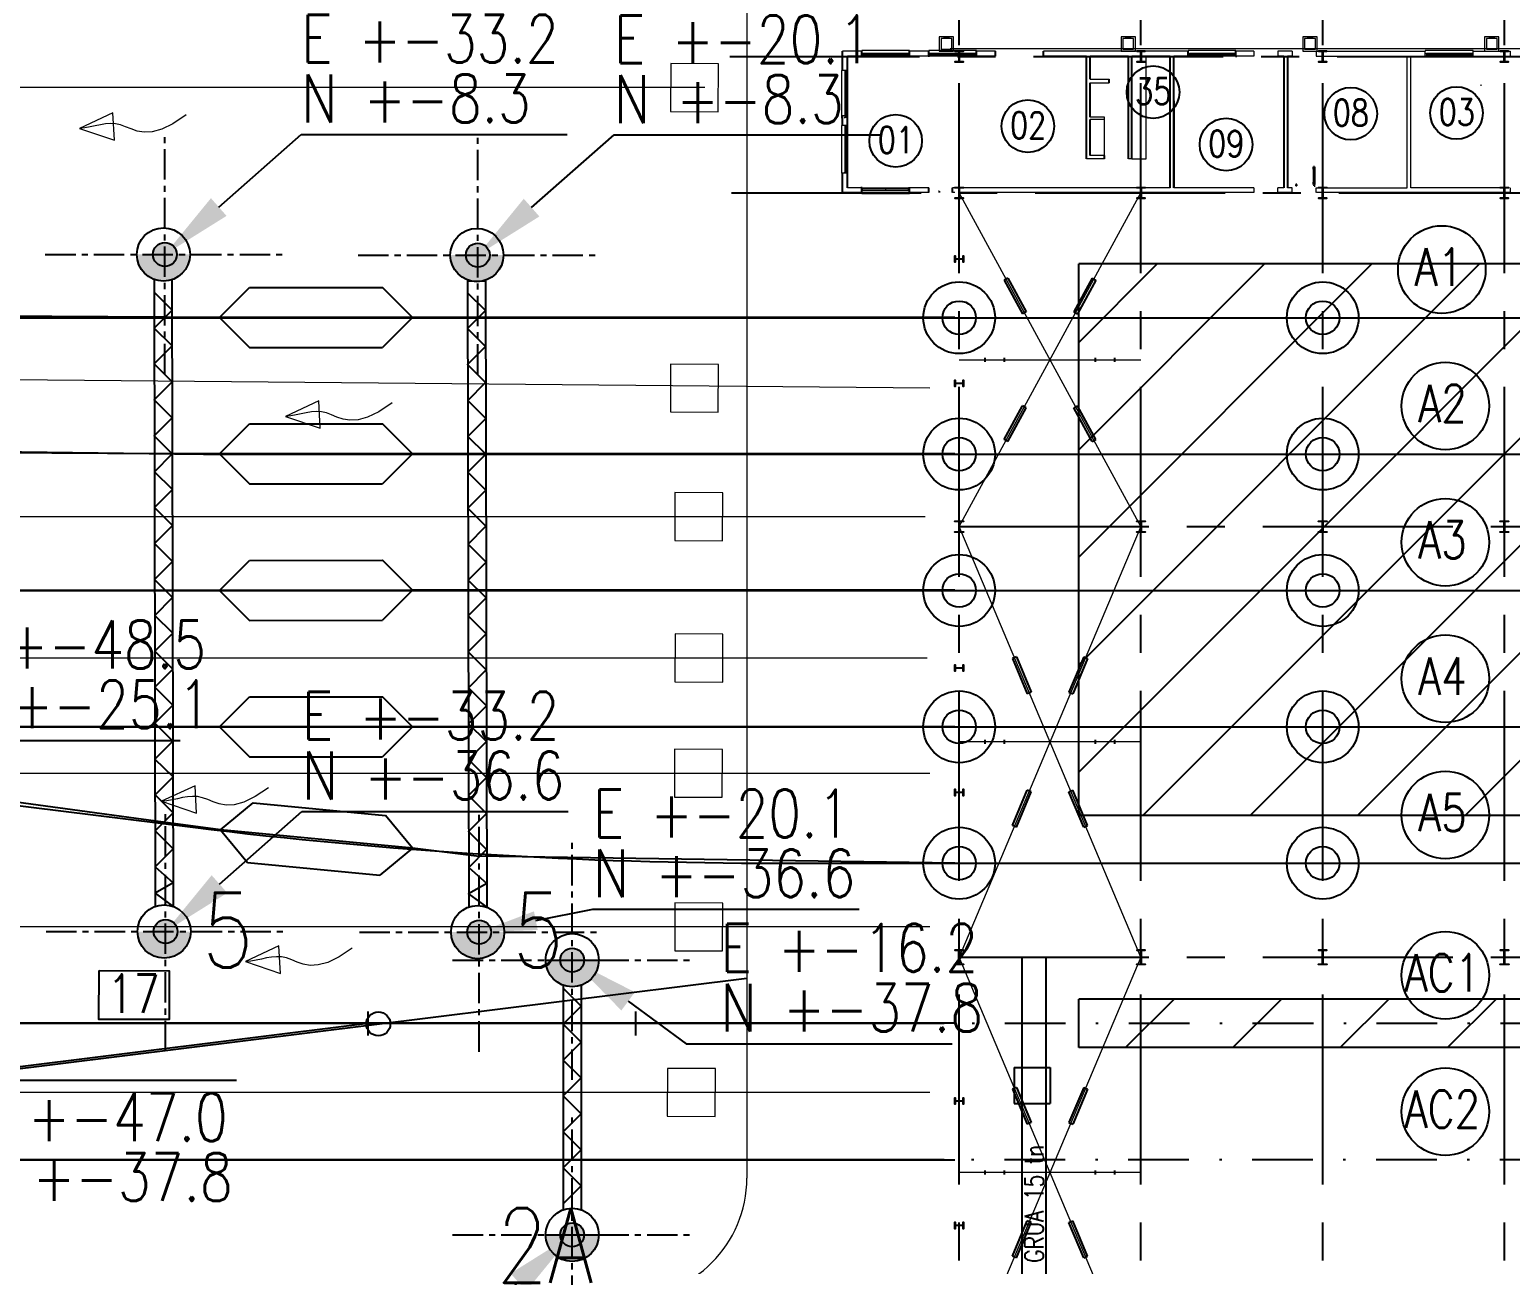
# Model space of a CAD drawing. Header units: millimetres. Extents: x -940 to 1351, y -586 to 711.
# Drawn here: x 560.4 to 622.3, y 233.4 to 285 of the extents above; entities that cross this region are included whole.
import ezdxf
from ezdxf import colors
from ezdxf.entities.mleader import LeaderData, LeaderLine
from ezdxf.enums import TextEntityAlignment as Align
from ezdxf.math import Vec2, Vec3

# ---------------------------------------------------------------- set-up
doc = ezdxf.new("R2010")
doc.units = ezdxf.units.MM
doc.linetypes.add('CENTER', pattern=[50.8, 31.75, -6.35, 6.35, -6.35])
doc.linetypes.add('TRAZO_Y_PUNTO2', pattern=[12.7, 6.35, -3.175, 0, -3.175])
for name, color, linetype in [('Aberturas', 35, 'Continuous'), ('Aisladores', 2, 'Continuous'), ('Cambios 1.8', 4, 'Continuous'), ('Catenaria', 2, 'Continuous'), ('CI-Abertura', 1, 'Continuous'), ('CI-Auxiliar1', 1, 'Continuous'), ('CI-Carpinteria Ventanas', 2, 'Continuous'), ('CI-Equipamiento', 253, 'Continuous'), ('CI-Mampostería', 4, 'Continuous'), ('CI-Sanitarios', 1, 'Continuous'), ('ES-Perfiles-g', 4, 'Continuous'), ('GE-Cotas', 1, 'Continuous'), ('GE-Ejes', 1, 'CENTER'), ('GE-Simbologia', 2, 'Continuous'), ('GE-Textos', 3, 'Continuous'), ('ME- VIAS SIN CAT', 1, 'TRAZO_Y_PUNTO2'), ('ME-Vias con catenarias', 30, 'Continuous'), ('numero locales', 3, 'Continuous'), ('S_EJES', 1, 'CENTER')]:
    doc.layers.add(name, color=color, linetype=linetype)
for name, color, linetype, lineweight in [('Catenaria textos', 253, 'Continuous', 15), ('CI-Circulación', 3, 'Continuous', 20), ('CI-DRENAJES ZONA VIAS', 5, 'Continuous', 9), ('CI-PLUVIALES', 3, 'Continuous', 9)]:
    doc.layers.add(name, color=color, linetype=linetype, lineweight=lineweight)
doc.styles.add('Romans', font='romans.shx', dxfattribs={"width": 0.8})
doc.styles.add('Romans PF', font='romans.shx', dxfattribs={"width": 0.8})
doc.styles.get("Standard").update_dxf_attribs({"font": 'arial.ttf'})

# ---------------------------------------------------------------- blocks, each defined once
blk = doc.blocks.new('CB8der')
for p, q in [((0.5, 11.2), (-0.5, 11.2)), ((0, 11.2), (0, -17.05)), ((0, 0), (-2.115, -16.918)), ((0.5, 0), (-0.5, 0)), ((-2.611, -16.856), (-1.619, -16.98)), ((0.5, -17.05), (-0.5, -17.05))]:
    blk.add_line(p, q)
blk = doc.blocks.new('v-1')
at = {"layer": 'CI-Carpinteria Ventanas', "lineweight": 5, "ltscale": 2}
for p, q in [((0.02, 0.2), (1.96, 0.2)), ((1.95, 0.179), (0.03, 0.179)), ((1.95, 0.134), (0.03, 0.134)), ((0.03, 0.089), (1.95, 0.089)), ((0.99, 0.179), (0.99, 0.089))]:
    blk.add_line(p, q, dxfattribs=at)
for points in [[(0, 0.089), (0.03, 0.089), (0.03, 0.179), (0.02, 0.179), (0.02, 0.21), (-0.035, 0.21), (-0.035, 0.2)], [(0, 0), (0, -0.04), (2, -0.04), (2, 0)], [(2, 0.089), (1.95, 0.089), (1.95, 0.179), (1.96, 0.179), (1.96, 0.21), (2.015, 0.21), (2.015, 0.2)]]:
    blk.add_lwpolyline(points, dxfattribs=at)
blk = doc.blocks.new('vias ident')
at = {"layer": 'GE-Textos', "color": 2}
blk.add_circle((6413556.106, 6135559.377), 1.831, dxfattribs=at)
at = {"layer": 'GE-Textos', "style": 'Romans', "width": 0.8}
blk.add_attdef('AC1', text='', height=1.562, dxfattribs=at).set_placement((6413555.985, 6135558.703), align=Align.CENTER)
blk = doc.blocks.new('numeros locales')
at = {"layer": 'numero locales', "color": 2}
blk.add_circle((0, 0), 1.099, dxfattribs=at)
at = {"layer": 'numero locales', "style": 'Romans', "width": 0.8}
blk.add_attdef('24', text='', height=1.1, dxfattribs=at).set_placement((0.008, -0.511), align=Align.CENTER)
blk = doc.blocks.new('CAMARA DRENAJE RANURADO')
at = {"layer": 'CI-DRENAJES ZONA VIAS', "ltscale": 2}
blk.add_lwpolyline([(0, -1), (2, -1), (2, 1), (0, 1)], close=True, dxfattribs=at)
blk = doc.blocks.new('CAMARA PL')
at = {"layer": 'CI-PLUVIALES', "ltscale": 2}
for points in [[(0, -0.6), (1.2, -0.6), (1.2, 0.6), (0, 0.6)], [(0.15, -0.45), (1.05, -0.45), (1.05, 0.45), (0.15, 0.45)]]:
    blk.add_lwpolyline(points, close=True, dxfattribs=at)
blk.add_lwpolyline([(0.35, 0.6), (0.85, 0.6)], dxfattribs=at)
blk = doc.blocks.new('CAMB')
at = {"layer": 'GE-Simbologia'}
blk.add_lwpolyline([(6413053.115, 6135476.254), (6413056.051, 6135476.254), (6413056.051, 6135474.216), (6413053.115, 6135474.216)], close=True, dxfattribs=at)
at = {"layer": 'GE-Textos', "style": 'Romans', "width": 0.8}
blk.add_attdef('10', text='', height=1.6, dxfattribs=at).set_placement((6413054.56, 6135474.5), align=Align.CENTER)
blk = doc.blocks.new('A$C31C300FB')
at = {"layer": 'Catenaria', "ltscale": 4}
for p, q in [((0, 1.254), (1.254, 2.508)), ((8.065, 1.254), (6.811, 2.508)), ((0, 1.254), (1.254, 0)), ((8.065, 1.254), (6.811, 0))]:
    blk.add_line(p, q, dxfattribs=at)
for points in [[(1.254, 2.508), (6.811, 2.508)], [(1.254, 0), (6.811, 0)]]:
    blk.add_lwpolyline(points, dxfattribs=at)
blk = doc.blocks.new('A$C6901694C')
at = {"layer": 'Catenaria'}
for points in [[(2.226, 29.414), (0, 29.414, 1)], [(2.256, 1.113), (0.03, 1.113, 1)]]:
    blk.add_hatch(color=256, dxfattribs=at).paths.add_polyline_path(points)
for p, q in [((0.72, 28.342), (0.769, 2.161)), ((1.469, 28.342), (1.523, 2.159))]:
    blk.add_line(p, q, dxfattribs=at)
for points in [[(0.765, 6.821), (1.514, 7.574), (0.761, 8.323), (1.51, 9.075), (0.758, 9.824), (1.507, 10.576), (0.755, 11.326), (1.504, 12.078), (0.752, 12.827), (1.501, 13.579), (0.749, 14.328), (1.498, 15.081), (0.745, 15.83), (1.494, 16.582), (0.742, 17.331), (1.491, 18.083), (0.739, 18.832), (1.488, 19.585), (0.736, 20.334), (1.485, 21.086), (0.732, 21.835), (1.482, 22.588), (0.729, 23.337), (1.478, 24.089), (0.726, 24.838), (1.475, 25.59), (0.723, 26.339), (1.472, 27.092), (0.72, 27.841)], [(0.765, 6.821), (1.517, 6.072), (0.768, 5.32), (1.52, 4.571), (0.771, 3.819), (1.521, 3.149), (0.767, 2.718), (1.523, 2.159)]]:
    blk.add_lwpolyline(points, dxfattribs=at)
for centre in [(1.113, 29.414), (1.143, 1.113)]:
    blk.add_circle(centre, 1.113, dxfattribs=at)
blk = doc.blocks.new('A$C03172A41')
at = {"layer": 'Catenaria'}
for points in [[(2.226, 12.593), (0, 12.593, 1)], [(2.226, 1.113), (0, 1.113, 1)]]:
    blk.add_hatch(color=256, dxfattribs=at).paths.add_polyline_path(points)
for p, q in [((0, 12.593), (2.226, 12.593)), ((0.738, 11.545), (0.738, 2.161)), ((1.488, 11.545), (1.488, 2.161)), ((0, 1.113), (2.226, 1.113))]:
    blk.add_line(p, q, dxfattribs=at)
blk.add_lwpolyline([(0.738, 2.415), (1.488, 3.166), (0.738, 3.917), (1.488, 4.668), (0.738, 5.418), (1.488, 6.169), (0.738, 6.92), (1.488, 7.67), (0.738, 8.421), (1.488, 9.172), (0.738, 9.922), (1.488, 10.673), (0.738, 11.424)], dxfattribs=at)
for centre in [(1.113, 12.593), (1.113, 1.113)]:
    blk.add_circle(centre, 1.113, dxfattribs=at)
blk = doc.blocks.new('COORDENADAS 4.0')
at = {"layer": 'GE-Cotas', "ltscale": 4}
h = blk.add_hatch(color=256, dxfattribs=at)
h.dxf.hatch_style = 1
h.paths.add_polyline_path([(0, 0.5, 0.414214), (-0.5, 0), (0, 0)])
h.paths.add_polyline_path([(0, 0.5), (0, 0), (0.5, 0, 0.414214)])
h.paths.add_polyline_path([(0.5, 0), (0, 0), (0, -0.5, 0.414214)])
h.paths.add_polyline_path([(0, 0), (-0.5, 0, 0.414214), (0, -0.5)])
at = {"layer": 'GE-Cotas', "linetype": 'CENTER', "ltscale": 0.04}
for p, q in [((0, -5), (0, 5)), ((-5, 0), (5, 0))]:
    blk.add_line(p, q, dxfattribs=at)
at = {"layer": 'GE-Cotas', "ltscale": 4}
blk.add_circle((0, 0), 0.5, dxfattribs=at)
at = {"layer": 'GE-Cotas', "color": 3, "ltscale": 4, "style": 'Romans', "width": 0.8}
for tag, p in [('COORDENADASX', (5.7, 8.02)), ('COORDENADASY', (5.7, 5.518))]:
    blk.add_attdef(tag, p, '', height=2, dxfattribs=at)
at = {"layer": 'GE-Cotas', "color": 2, "ltscale": 4}
ml = blk.add_multileader_mtext('Standard', dxfattribs=at)
ml.set_content('', color=2)
ml.set_leader_properties()
ml.build(insert=Vec2(0, 0))
ml.multileader.update_dxf_attribs({"text_right_attachment_type": 6, "dogleg_length": 0.36, "arrow_head_size": 3})
ctx = ml.context
ctx.base_point, ctx.arrow_head_size = Vec3(16.826, 5.02), 3
ctx.right_attachment = 6
notes = []
notes.append((ctx, [(0, (1, 1, 0), (5.7, 5.02), (1, 0), 11.126, [(0, [(0, 0)], 0, [])])]))
ctx.mtext.insert, ctx.mtext.flow_direction = Vec3(18.826, 7.02), 5
for ctx, leaders in notes:
    for number, flags, end, landing, length, lines in leaders:
        leader = LeaderData()
        leader.index, (leader.has_last_leader_line, leader.has_dogleg_vector, leader.attachment_direction) = number, flags
        leader.last_leader_point, leader.dogleg_vector, leader.dogleg_length = Vec3(end), Vec3(landing), length
        for number, points, colour, breaks in lines:
            line = LeaderLine()
            line.index, line.vertices, line.color, line.breaks = number, Vec3.list(points), colors.encode_raw_color(colour), breaks
            leader.lines.append(line)
        ctx.leaders.append(leader)
blk = doc.blocks.new('COORDENADAS 4.1')
at = {"layer": 'GE-Cotas', "ltscale": 4}
h = blk.add_hatch(color=256, dxfattribs=at)
h.dxf.hatch_style = 1
h.paths.add_polyline_path([(0, 0.5, 0.414214), (-0.5, 0), (0, 0)])
h.paths.add_polyline_path([(0, 0.5), (0, 0), (0.5, 0, 0.414214)])
h.paths.add_polyline_path([(0.5, 0), (0, 0), (0, -0.5, 0.414214)])
h.paths.add_polyline_path([(0, 0), (-0.5, 0, 0.414214), (0, -0.5)])
at = {"layer": 'GE-Cotas', "linetype": 'CENTER', "ltscale": 0.04}
for p, q in [((0, -5), (0, 5)), ((-5, 0), (5, 0))]:
    blk.add_line(p, q, dxfattribs=at)
at = {"layer": 'GE-Cotas', "ltscale": 4}
blk.add_circle((0, 0), 0.5, dxfattribs=at)
at = {"layer": 'GE-Cotas', "color": 3, "ltscale": 4, "style": 'Romans', "width": 0.8}
for tag, p in [('COORDENADASX', (-17.032, -7.6)), ('COORDENADASY', (-16.804, -10.102))]:
    blk.add_attdef(tag, p, '', height=2, dxfattribs=at)
at = {"layer": 'GE-Cotas', "color": 2, "ltscale": 4}
ml = blk.add_multileader_mtext('Standard', dxfattribs=at)
ml.set_content('', color=2)
ml.set_leader_properties()
ml.build(insert=Vec2(0, 0))
ml.multileader.update_dxf_attribs({"text_right_attachment_type": 6, "dogleg_length": 0.36, "arrow_head_size": 3})
ctx = ml.context
ctx.base_point, ctx.arrow_head_size = Vec3(-18.777, -3.02), 3
ctx.right_attachment, ctx.text_align_type = 6, 2
notes = []
notes.append((ctx, [(0, (1, 1, 0), (-5.7, -5.02), (-1, 0), 9.077, [(0, [(0, 0)], 0, [])])]))
ctx.mtext.insert, ctx.mtext.alignment, ctx.mtext.flow_direction = Vec3(-16.777, -1.02), 3, 5
for ctx, leaders in notes:
    for number, flags, end, landing, length, lines in leaders:
        leader = LeaderData()
        leader.index, (leader.has_last_leader_line, leader.has_dogleg_vector, leader.attachment_direction) = number, flags
        leader.last_leader_point, leader.dogleg_vector, leader.dogleg_length = Vec3(end), Vec3(landing), length
        for number, points, colour, breaks in lines:
            line = LeaderLine()
            line.index, line.vertices, line.color, line.breaks = number, Vec3.list(points), colors.encode_raw_color(colour), breaks
            leader.lines.append(line)
        ctx.leaders.append(leader)
blk = doc.blocks.new('COORDENADAS 4.5')
at = {"layer": 'GE-Cotas', "ltscale": 4}
h = blk.add_hatch(color=256, dxfattribs=at)
h.dxf.hatch_style = 1
h.paths.add_polyline_path([(0, 0.5, 0.414214), (-0.5, 0), (0, 0)])
h.paths.add_polyline_path([(0, 0.5), (0, 0), (0.5, 0, 0.414214)])
h.paths.add_polyline_path([(0.5, 0), (0, 0), (0, -0.5, 0.414214)])
h.paths.add_polyline_path([(0, 0), (-0.5, 0, 0.414214), (0, -0.5)])
at = {"layer": 'GE-Cotas', "linetype": 'CENTER', "ltscale": 0.04}
for p, q in [((0, -5), (0, 5)), ((-5, 0), (5, 0))]:
    blk.add_line(p, q, dxfattribs=at)
at = {"layer": 'GE-Cotas', "ltscale": 4}
blk.add_circle((0, 0), 0.5, dxfattribs=at)
at = {"layer": 'GE-Cotas', "color": 3, "ltscale": 4, "style": 'Romans', "width": 0.8}
for tag, p in [('COORDENADASX', (4.758, 3.959)), ('COORDENADASY', (4.758, 1.457))]:
    blk.add_attdef(tag, p, '', height=2, dxfattribs=at)
at = {"layer": 'GE-Cotas', "color": 2, "ltscale": 4}
ml = blk.add_multileader_mtext('Standard', dxfattribs=at)
ml.set_content('', color=2)
ml.set_leader_properties()
ml.build(insert=Vec2(0, 0))
ml.multileader.update_dxf_attribs({"text_right_attachment_type": 6, "dogleg_length": 0.36, "arrow_head_size": 2.42})
ctx = ml.context
ctx.base_point, ctx.arrow_head_size, ctx.plane_origin = Vec3(15.884, 0.959), 2.42, Vec3(-0.942, -4.061)
ctx.right_attachment = 6
notes = []
notes.append((ctx, [(0, (1, 1, 0), (4.758, 0.959), (1, 0), 11.126, [(0, [(0, 0)], 0, [])])]))
ctx.mtext.insert, ctx.mtext.flow_direction = Vec3(17.884, 2.959), 5
for ctx, leaders in notes:
    for number, flags, end, landing, length, lines in leaders:
        leader = LeaderData()
        leader.index, (leader.has_last_leader_line, leader.has_dogleg_vector, leader.attachment_direction) = number, flags
        leader.last_leader_point, leader.dogleg_vector, leader.dogleg_length = Vec3(end), Vec3(landing), length
        for number, points, colour, breaks in lines:
            line = LeaderLine()
            line.index, line.vertices, line.color, line.breaks = number, Vec3.list(points), colors.encode_raw_color(colour), breaks
            leader.lines.append(line)
        ctx.leaders.append(leader)
blk = doc.blocks.new('COORDENADAS 4.6')
at = {"layer": 'GE-Cotas', "ltscale": 4}
h = blk.add_hatch(color=256, dxfattribs=at)
h.dxf.hatch_style = 1
h.paths.add_polyline_path([(0, 0.5, 0.414214), (-0.5, 0), (0, 0)])
h.paths.add_polyline_path([(0, 0.5), (0, 0), (0.5, 0, 0.414214)])
h.paths.add_polyline_path([(0.5, 0), (0, 0), (0, -0.5, 0.414214)])
h.paths.add_polyline_path([(0, 0), (-0.5, 0, 0.414214), (0, -0.5)])
at = {"layer": 'GE-Cotas', "linetype": 'CENTER', "ltscale": 0.04}
for p, q in [((0, -5), (0, 5)), ((-5, 0), (5, 0))]:
    blk.add_line(p, q, dxfattribs=at)
at = {"layer": 'GE-Cotas', "ltscale": 4}
blk.add_circle((0, 0), 0.5, dxfattribs=at)
at = {"layer": 'GE-Cotas', "color": 3, "ltscale": 4, "style": 'Romans', "width": 0.8}
for tag, p in [('COORDENADASX', (6.203, -0.484)), ('COORDENADASY', (6.203, -2.985))]:
    blk.add_attdef(tag, p, '', height=2, dxfattribs=at)
at = {"layer": 'GE-Cotas', "color": 2, "ltscale": 4}
ml = blk.add_multileader_mtext('Standard', dxfattribs=at)
ml.set_content('', color=2)
ml.set_leader_properties()
ml.build(insert=Vec2(0, 0))
ml.multileader.update_dxf_attribs({"text_right_attachment_type": 6, "dogleg_length": 0.36, "arrow_head_size": 2.9})
ctx = ml.context
ctx.base_point, ctx.arrow_head_size, ctx.plane_origin = Vec3(15.884, -3.5), 2.9, Vec3(-0.942, 4.061)
ctx.right_attachment = 6
notes = []
notes.append((ctx, [(0, (1, 1, 0), (4.758, -3.5), (1, 0), 11.126, [(0, [(0, 0)], 0, [])])]))
ctx.mtext.insert, ctx.mtext.flow_direction = Vec3(17.884, -1.5), 5
for ctx, leaders in notes:
    for number, flags, end, landing, length, lines in leaders:
        leader = LeaderData()
        leader.index, (leader.has_last_leader_line, leader.has_dogleg_vector, leader.attachment_direction) = number, flags
        leader.last_leader_point, leader.dogleg_vector, leader.dogleg_length = Vec3(end), Vec3(landing), length
        for number, points, colour, breaks in lines:
            line = LeaderLine()
            line.index, line.vertices, line.color, line.breaks = number, Vec3.list(points), colors.encode_raw_color(colour), breaks
            leader.lines.append(line)
        ctx.leaders.append(leader)
blk = doc.blocks.new('COORDENADAS 4.2')
at = {"layer": 'GE-Cotas', "ltscale": 4}
h = blk.add_hatch(color=256, dxfattribs=at)
h.dxf.hatch_style = 1
h.paths.add_polyline_path([(0, -0.5, -0.414214), (-0.5, 0), (0, 0)])
h.paths.add_polyline_path([(0, -0.5), (0, 0), (0.5, 0, -0.414214)])
h.paths.add_polyline_path([(0.5, 0), (0, 0), (0, 0.5, -0.414214)])
h.paths.add_polyline_path([(0, 0), (-0.5, 0, -0.414214), (0, 0.5)])
at = {"layer": 'GE-Cotas', "linetype": 'CENTER', "ltscale": 0.04}
for p, q in [((0, 5), (0, -5)), ((-5, 0), (5, 0))]:
    blk.add_line(p, q, dxfattribs=at)
at = {"layer": 'GE-Cotas', "ltscale": 4}
blk.add_circle((0, 0), 0.5, dxfattribs=at)
at = {"layer": 'GE-Cotas', "color": 3, "ltscale": 4, "style": 'Romans', "width": 0.8}
for tag, p in [('COORDENADASX', (5.7, -7.564)), ('COORDENADASY', (5.7, -10.065))]:
    blk.add_attdef(tag, p, '', height=2, dxfattribs=at)
at = {"layer": 'GE-Cotas', "color": 2, "ltscale": 4}
ml = blk.add_multileader_mtext('Standard', dxfattribs=at)
ml.set_content('', color=2)
ml.set_leader_properties()
ml.build(insert=Vec2(0, 0))
ml.multileader.update_dxf_attribs({"text_right_attachment_type": 6, "dogleg_length": 0.36, "arrow_head_size": 3})
ctx = ml.context
ctx.base_point, ctx.arrow_head_size = Vec3(16.826, -5.02), 3
ctx.right_attachment = 6
notes = []
notes.append((ctx, [(0, (1, 1, 0), (5.7, -5.02), (1, 0), 11.126, [(0, [(0, 0)], 0, [])])]))
ctx.mtext.insert, ctx.mtext.flow_direction = Vec3(18.826, -3.02), 5
for ctx, leaders in notes:
    for number, flags, end, landing, length, lines in leaders:
        leader = LeaderData()
        leader.index, (leader.has_last_leader_line, leader.has_dogleg_vector, leader.attachment_direction) = number, flags
        leader.last_leader_point, leader.dogleg_vector, leader.dogleg_length = Vec3(end), Vec3(landing), length
        for number, points, colour, breaks in lines:
            line = LeaderLine()
            line.index, line.vertices, line.color, line.breaks = number, Vec3.list(points), colors.encode_raw_color(colour), breaks
            leader.lines.append(line)
        ctx.leaders.append(leader)
blk = doc.blocks.new('cat')
at = {"layer": 'Aisladores', "ltscale": 4}
for centre, radius in [((0, -10.918), 1.5), ((15.2, -10.918), 1.5), ((0, -10.918), 0.7), ((15.2, -10.918), 0.7), ((0, -16.618), 1.5), ((15.2, -16.618), 1.5), ((0, -16.618), 0.7), ((15.2, -16.618), 0.7), ((0, -22.318), 1.5), ((15.2, -22.318), 1.5), ((0, -22.318), 0.7), ((15.2, -22.318), 0.7), ((0, -28.018), 1.5), ((15.2, -28.018), 1.5), ((0, -28.018), 0.7), ((15.2, -28.018), 0.7), ((0, -33.718), 1.5), ((15.2, -33.718), 1.5), ((0, -33.718), 0.7), ((15.2, -33.718), 0.7)]:
    blk.add_circle(centre, radius, dxfattribs=at)
at = {"layer": 'Catenaria'}
for p, q in [((-20.57, -9.383), (-19.82, -9.381)), ((-33.27, -22.318), (-48.455, -22.316))]:
    blk.add_line(p, q, dxfattribs=at)
at = {"layer": 'Catenaria', "linetype": 'Continuous', "ltscale": 4}
for p, q in [((-30.926, -10.911), (-63.291, -10.711)), ((-22.862, -10.911), (-30.926, -10.911)), ((-0.177, -10.911), (-22.862, -10.911)), ((-33.285, -16.609), (-63.37, -16.432)), ((-30.926, -16.611), (-33.285, -16.609)), ((-22.862, -16.611), (-30.926, -16.611)), ((-0.177, -16.611), (-22.862, -16.611)), ((-33.285, -31.999), (-80.925, -25.585)), ((-33.285, -28.011), (-65.396, -28.013)), ((-30.924, -28.011), (-33.285, -28.011)), ((-22.862, -28.011), (-30.924, -28.011)), ((-0.177, -28.011), (-22.862, -28.011)), ((-30.89, -32.322), (-33.285, -31.999)), ((-22.862, -33.09), (-30.89, -32.322)), ((-20.177, -33.431), (-22.862, -33.09)), ((-0.177, -33.711), (-20.177, -33.431)), ((-89.778, -48.589), (-8.877, -38.519)), ((-20.177, -40.411), (-47.105, -40.411)), ((-0.177, -40.411), (-20.177, -40.411)), ((-47.105, -46.111), (-0.177, -46.111))]:
    blk.add_line(p, q, dxfattribs=at)
blk.add_lwpolyline([(-0.177, -22.311), (-20.177, -22.311), (-22.862, -22.311), (-30.926, -22.318), (-33.27, -22.318)], dxfattribs=at)
blk.add_circle((-24.285, -40.437), 0.5, dxfattribs=at)
at = {"layer": 'ME-Vias con catenarias'}
blk.add_line((-24.73, -40.418), (-24.73, -40.418), dxfattribs=at)
at = {"layer": 'ME-Vias con catenarias', "ltscale": 0.5}
blk.add_arc((-30.383, 183.382), 200, 269.30321, 270, dxfattribs=at)
at = {"layer": 'Catenaria', "linetype": 'Continuous', "ltscale": 4}
for name, p in [('A$C6901694C', (-34.385, -37.687)), ('A$C6901694C', (-21.277, -37.711)), ('A$C03172A41', (-17.291, -50.366))]:
    blk.add_blockref(name, p, dxfattribs=at)
at = {"layer": 'Catenaria', "ltscale": 4}
for p in [(-30.926, -12.165), (-30.926, -17.865), (-30.926, -29.267)]:
    blk.add_blockref('A$C31C300FB', p, dxfattribs=at)
for p, rotation in [((-30.925, -23.572), 0.05311680500211868), ((-31.009, -33.57), 354.533488561732)]:
    blk.add_blockref('A$C31C300FB', p, dxfattribs=dict(at, rotation=rotation))
at = {"layer": 'GE-Cotas', "ltscale": 4}
for name, p, values in [('COORDENADAS 4.0', (-33.21, -8.273), {'COORDENADASY': 'N +-8.3', 'COORDENADASX': 'E +-33.2'}), ('COORDENADAS 4.0', (-20.129, -8.297), {'COORDENADASY': 'N +-8.3', 'COORDENADASX': 'E +-20.1'}), ('COORDENADAS 4.6', (-48.462, -25.093), {'COORDENADASY': 'N +-25.1', 'COORDENADASX': 'E +-48.5'}), ('COORDENADAS 4.0', (-33.18, -36.574), {'COORDENADASY': 'N +-36.6', 'COORDENADASX': 'E +-33.2'}), ('COORDENADAS 4.5', (-20.072, -36.598), {'COORDENADASX': 'E +-20.1', 'COORDENADASY': 'N +-36.6'}), ('COORDENADAS 4.2', (-47.043, -37.773), {'COORDENADASX': 'E +-47.0', 'COORDENADASY': 'N +-37.8'}), ('COORDENADAS 4.6', (-16.178, -37.773), {'COORDENADASY': 'N +-37.8', 'COORDENADASX': 'E +-16.2'}), ('COORDENADAS 4.1', (-16.178, -49.253), {'COORDENADASY': 'N +-49.3', 'COORDENADASX': 'E +-16.2'})]:
    blk.add_blockref(name, p, dxfattribs=at).add_auto_attribs(values)
at = {"layer": 'GE-Simbologia'}
ref = blk.add_blockref('CAMB', (-6435370.132, -6112140.403), dxfattribs=dict(at, rotation=359.7915328183228))
ref.add_attrib('C10', '17', dxfattribs={"layer": 'GE-Textos', "height": 1.6, "style": 'Romans', "width": 0.8}).set_placement((-34.522, -39.968), align=Align.CENTER)
at = {"layer": 'Catenaria textos', "char_height": 5, "width": 356.77791, "attachment_point": 1, "line_spacing_factor": 1.200001, "style": 'Romans PF'}
for s, insert in [('{\\H0.625x;\\C3;5}', (-31.646, -34.954)), ('{\\H0.625x;\\C3;5}', (-18.674, -34.954)), ('{\\H0.625x;\\C3;2A}', (-19.347, -48.134))]:
    blk.add_mtext(s, dxfattribs=dict(at, insert=insert))

msp = doc.modelspace()

# ---------------------------------------------------------------- hatches: boundary and pattern name
at = {"layer": 'CI-Abertura', "extrusion": (-5.8324e-07, 0.003345, 0.999994)}
h = msp.add_hatch(dxfattribs=at)
h.set_pattern_fill('ANSI31', color=256, scale=0.007, angle=0.00999, style=0)
h.set_pattern_definition([(45.0099901, (-429.510694, -297.320663), (-0.01571818813, 0.0157127078), [])])
h.paths.add_polyline_path([(614.072, 278.616), (614.042, 278.616), (614.042, 279.156), (614.072, 279.156)])
at = {"layer": 'CI-Auxiliar1', "transparency": 33554549}
h = msp.add_hatch(dxfattribs=at)
h.set_pattern_fill('ANSI31', color=256)
h.paths.add_polyline_path([(844.565, 244.505), (604.22, 244.505), (604.22, 242.473), (844.565, 242.473)])
h.paths.add_polyline_path([(844.565, 252.182), (604.22, 252.182), (604.22, 275.23), (782.977, 275.23), (844.565, 275.23)])

# ---------------------------------------------------------------- linework, layer by layer
at = {"layer": 'Aberturas'}
for p, q in [((598.36, 278.269), (598.39, 278.269)), ((598.39, 278.269), (598.39, 278.219))]:
    msp.add_line(p, q, dxfattribs=at)
at = {"layer": 'CI-Abertura', "ltscale": 2, "extrusion": (-5.8324e-07, 0.003345, 0.999994)}
msp.add_line((621.05, 282.686, 10.439), (621.05, 282.716, 10.439), dxfattribs=at)
at = {"layer": 'CI-Abertura', "extrusion": (-5.8324e-07, 0.003345, 0.999994)}
for p, q in [((614.042, 279.193, 10.451), (614.042, 279.293, 10.45)), ((614.072, 279.293, 10.45), (614.042, 279.293, 10.45)), ((614.072, 279.293, 10.45), (614.072, 279.193, 10.451)), ((614.072, 279.193, 10.451), (614.042, 279.193, 10.451)), ((614.042, 279.193, 10.451), (614.042, 278.653, 10.452)), ((614.042, 278.553, 10.453), (614.042, 278.653, 10.452)), ((614.072, 278.653, 10.452), (614.042, 278.653, 10.452)), ((614.072, 279.193, 10.451), (614.072, 278.653, 10.452)), ((614.072, 278.653, 10.452), (614.072, 278.553, 10.453)), ((613.302, 278.553, 10.453), (613.302, 278.503, 10.453)), ((613.332, 278.553, 10.453), (613.302, 278.553, 10.453)), ((613.342, 278.503, 10.453), (613.302, 278.503, 10.453)), ((613.332, 278.523, 10.453), (613.332, 278.553, 10.453)), ((613.342, 278.523, 10.453), (613.332, 278.523, 10.453)), ((613.342, 278.503, 10.453), (613.342, 278.523, 10.453)), ((614.072, 278.553, 10.453), (614.042, 278.553, 10.453)), ((614.062, 278.503, 10.453), (614.062, 278.523, 10.453)), ((614.062, 278.523, 10.453), (614.072, 278.523, 10.453)), ((614.062, 278.503, 10.453), (614.102, 278.503, 10.453)), ((614.072, 278.523, 10.453), (614.072, 278.553, 10.453))]:
    msp.add_line(p, q, dxfattribs=at)
at = {"layer": 'CI-Circulación', "ltscale": 2}
msp.add_line((765.342, 284.23), (598.843, 284.23), dxfattribs=at)
msp.add_lwpolyline([(598.843, 287.23), (590.343, 287.23), (590.343, 237.02)], dxfattribs=at)
msp.add_arc((585.343, 237.02), 5, 270, 0, dxfattribs=at)
at = {"layer": 'CI-DRENAJES ZONA VIAS', "ltscale": 2}
for points in [[(588.584, 282.604), (427.213, 282.604)], [(566.901, 281.464), (566.347, 281.092), (565.876, 280.865), (565.477, 280.757), (565.138, 280.739), (564.849, 280.787), (564.596, 280.873), (564.368, 280.969), (564.154, 281.049), (563.943, 281.093), (563.734, 281.102), (563.524, 281.085), (563.313, 281.05), (563.1, 281.006), (562.884, 280.961), (562.663, 280.922), (562.438, 280.899)], [(597.996, 270.043), (467.327, 271.228), (427.449, 274.349)], [(597.889, 258.755), (508.306, 258.755), (468.499, 262.681), (429.263, 270.463)], [(575.51, 269.423), (574.955, 269.05), (574.484, 268.823), (574.086, 268.715), (573.747, 268.698), (573.457, 268.745), (573.204, 268.831), (572.977, 268.927), (572.763, 269.008), (572.552, 269.051), (572.343, 269.061), (572.133, 269.044), (571.922, 269.009), (571.709, 268.964), (571.492, 268.919), (571.272, 268.881), (571.047, 268.858)], [(597.804, 264.663), (508.313, 264.663)], [(597.996, 240.594), (504.677, 240.594), (468.227, 245.388), (431.061, 260.288)], [(597.996, 253.937), (549.319, 253.937)], [(597.996, 247.516), (508.322, 247.516), (468.787, 253.6)], [(570.335, 253.336), (569.78, 252.964), (569.309, 252.737), (568.91, 252.628), (568.572, 252.611), (568.282, 252.659), (568.029, 252.744), (567.801, 252.841), (567.587, 252.921), (567.377, 252.965), (567.167, 252.974), (566.957, 252.957), (566.746, 252.922), (566.533, 252.878), (566.317, 252.832), (566.097, 252.794), (565.871, 252.771)], [(573.845, 246.636), (573.29, 246.263), (572.819, 246.036), (572.42, 245.928), (572.082, 245.911), (571.792, 245.958), (571.539, 246.044), (571.311, 246.14), (571.097, 246.221), (570.887, 246.264), (570.677, 246.273), (570.467, 246.256), (570.256, 246.222), (570.043, 246.177), (569.827, 246.132), (569.607, 246.093), (569.381, 246.07)]]:
    msp.add_lwpolyline(points, dxfattribs=at)
for points in [[(562.438, 280.899), (563.9, 280.405), (563.837, 281.55)], [(571.047, 268.858), (572.509, 268.364), (572.446, 269.508)], [(565.871, 252.771), (567.333, 252.277), (567.27, 253.422)], [(569.381, 246.07), (570.843, 245.577), (570.78, 246.721)]]:
    msp.add_lwpolyline(points, close=True, dxfattribs=at)
at = {"layer": 'CI-Equipamiento'}
for p, q in [((601.846, 246.25), (601.846, 228.25)), ((602.846, 246.25), (602.846, 228.25)), ((601.522, 241.636), (603.022, 241.636)), ((601.522, 241.636), (601.522, 240.136)), ((603.022, 241.636), (603.022, 240.136)), ((601.522, 240.136), (603.022, 240.136))]:
    msp.add_line(p, q, dxfattribs=at)
at = {"layer": 'CI-Mampostería', "ltscale": 2}
for p, q in [((594.345, 283.319), (594.345, 284.119)), ((594.545, 283.319), (594.545, 283.919)), ((595.145, 283.919), (595.145, 284.119)), ((597.145, 283.919), (597.145, 284.119)), ((597.945, 283.919), (597.945, 284.119)), ((599.945, 283.919), (599.945, 284.119)), ((600.745, 283.919), (600.745, 284.119)), ((602.745, 283.919), (602.745, 284.119)), ((604.545, 279.619), (604.545, 283.919)), ((604.695, 282.951), (604.695, 283.919)), ((606.295, 279.619), (606.295, 283.919)), ((606.445, 279.619), (606.445, 283.919)), ((608.045, 278.419), (608.045, 283.919)), ((608.195, 278.419), (608.195, 283.919)), ((608.795, 283.919), (608.795, 284.119)), ((610.795, 283.919), (610.795, 284.119)), ((612.795, 283.919), (612.795, 278.419)), ((612.945, 283.919), (612.945, 278.419)), ((605.495, 282.801), (605.495, 282.951)), ((604.695, 281.369), (604.695, 282.801)), ((608.195, 282.051), (608.195, 278.419)), ((594.345, 281.019), (594.345, 281.419)), ((594.545, 281.019), (594.545, 281.419)), ((604.695, 279.769), (604.695, 281.269)), ((605.295, 279.619), (605.295, 279.769)), ((594.345, 278.219), (594.345, 279.019)), ((594.545, 278.419), (594.545, 279.019)), ((595.145, 278.219), (595.145, 278.419)), ((597.145, 278.219), (597.145, 278.419)), ((597.945, 278.219), (597.945, 278.419)), ((598.945, 278.219), (598.945, 278.419))]:
    msp.add_line(p, q, dxfattribs=at)
at = {"layer": 'CI-Mampostería', "lineweight": 5, "ltscale": 2}
for p, q in [((595.145, 284.119), (594.345, 284.119)), ((595.145, 283.919), (594.545, 283.919)), ((597.945, 284.119), (597.145, 284.119)), ((597.945, 283.919), (597.145, 283.919)), ((600.745, 284.119), (599.945, 284.119)), ((600.745, 283.919), (599.945, 283.919)), ((608.795, 284.119), (602.745, 284.119)), ((604.545, 283.919), (602.745, 283.919)), ((606.295, 283.919), (604.695, 283.919)), ((608.045, 283.919), (606.445, 283.919)), ((608.795, 283.919), (608.195, 283.919)), ((611.545, 284.119), (610.795, 284.119)), ((611.545, 283.919), (610.795, 283.919)), ((611.545, 284.119), (611.545, 283.919)), ((613.145, 284.119), (612.545, 284.119)), ((612.545, 284.119), (612.545, 283.919)), ((612.795, 283.919), (612.545, 283.919)), ((613.145, 283.919), (612.945, 283.919)), ((613.145, 284.119), (613.145, 283.919)), ((614.145, 284.119), (618.705, 284.119)), ((614.145, 284.119), (614.145, 283.919)), ((614.145, 283.919), (617.955, 283.919)), ((617.955, 278.419), (617.955, 283.919)), ((618.105, 278.419), (618.105, 283.919)), ((618.105, 283.919), (618.705, 283.919)), ((618.705, 283.919), (618.705, 284.119)), ((620.705, 283.919), (620.705, 284.119)), ((620.705, 284.119), (622.255, 284.119)), ((620.705, 283.919), (622.255, 283.919)), ((622.255, 284.119), (622.255, 283.919)), ((594.545, 283.319), (594.345, 283.319)), ((604.695, 282.951), (605.495, 282.951)), ((604.695, 282.801), (605.495, 282.801)), ((594.545, 281.419), (594.345, 281.419)), ((605.295, 281.369), (604.695, 281.369)), ((605.295, 281.269), (604.695, 281.269)), ((605.295, 281.269), (605.295, 281.369)), ((594.545, 281.019), (594.345, 281.019)), ((605.295, 279.619), (604.545, 279.619)), ((605.295, 279.769), (604.695, 279.769)), ((606.445, 279.619), (606.295, 279.619)), ((594.545, 279.019), (594.345, 279.019)), ((595.145, 278.219), (594.345, 278.219)), ((595.145, 278.419), (594.545, 278.419)), ((597.945, 278.419), (597.145, 278.419)), ((597.945, 278.219), (597.145, 278.219)), ((608.045, 278.419), (598.945, 278.419)), ((599.043, 278.219), (598.945, 278.219)), ((611.545, 278.219), (599.245, 278.219)), ((611.545, 278.419), (608.195, 278.419)), ((611.545, 278.419), (611.545, 278.219)), ((612.795, 278.419), (612.545, 278.419)), ((612.545, 278.219), (612.545, 278.419)), ((613.145, 278.219), (612.545, 278.219)), ((613.145, 278.419), (612.945, 278.419)), ((613.145, 278.219), (613.145, 278.419)), ((614.145, 278.219), (614.145, 278.419)), ((614.145, 278.419), (617.955, 278.419)), ((622.255, 278.219), (614.159, 278.219)), ((622.195, 278.419), (618.105, 278.419)), ((622.255, 278.419), (622.255, 278.219))]:
    msp.add_line(p, q, dxfattribs=at)
at = {"layer": 'CI-Mampostería'}
for p, q in [((782.977, 275.23), (604.22, 275.23)), ((631.22, 275.23), (604.22, 275.23)), ((604.22, 252.182), (604.22, 275.23)), ((844.565, 252.182), (604.22, 252.182)), ((844.565, 244.505), (604.22, 244.505)), ((604.22, 242.473), (604.22, 244.505)), ((844.565, 242.473), (604.22, 242.473))]:
    msp.add_line(p, q, dxfattribs=at)
at = {"layer": 'CI-Sanitarios', "lineweight": 5, "ltscale": 2}
for p, q in [((607.045, 279.619), (607.045, 283.919)), ((605.295, 279.769), (605.295, 281.269)), ((606.445, 279.619), (607.045, 279.619))]:
    msp.add_line(p, q, dxfattribs=at)
at = {"layer": 'ES-Perfiles-g'}
for p, q in [((599.214, 284.125), (599.226, 284.125)), ((606.814, 284.125), (606.826, 284.125)), ((614.414, 284.125), (614.426, 284.125)), ((622.014, 284.125), (622.026, 284.125)), ((599.214, 278.425), (599.226, 278.425)), ((606.814, 278.425), (606.826, 278.425)), ((614.414, 278.425), (614.426, 278.425)), ((622.014, 278.425), (622.026, 278.425)), ((601.262, 274.64), (601.104, 274.554)), ((601.104, 274.554), (601.87, 273.149)), ((601.262, 274.64), (602.028, 273.235)), ((604.778, 274.64), (604.012, 273.235)), ((604.936, 274.554), (604.17, 273.149)), ((604.778, 274.64), (604.936, 274.554)), ((602.028, 273.235), (601.87, 273.149)), ((604.012, 273.235), (604.17, 273.149)), ((600.306, 271.143), (600.306, 271.308)), ((601.12, 271.143), (601.12, 271.308)), ((604.92, 271.143), (604.92, 271.308)), ((605.734, 271.143), (605.734, 271.308)), ((601.104, 267.897), (601.87, 269.302)), ((601.262, 267.811), (602.028, 269.216)), ((602.028, 269.216), (601.87, 269.302)), ((604.012, 269.216), (604.17, 269.302)), ((604.778, 267.811), (604.012, 269.216)), ((604.936, 267.897), (604.17, 269.302)), ((601.262, 267.811), (601.104, 267.897)), ((604.778, 267.811), (604.936, 267.897)), ((599.214, 264.475), (599.226, 264.475)), ((606.814, 264.475), (606.826, 264.475)), ((614.414, 264.475), (614.426, 264.475)), ((622.014, 264.475), (622.026, 264.475)), ((601.614, 258.812), (601.448, 258.742)), ((601.614, 258.812), (602.236, 257.338)), ((604.426, 258.812), (603.804, 257.338)), ((604.426, 258.812), (604.592, 258.742)), ((601.448, 258.742), (602.07, 257.268)), ((604.592, 258.742), (603.97, 257.268)), ((602.236, 257.338), (602.07, 257.268)), ((603.804, 257.338), (603.97, 257.268)), ((600.306, 255.168), (600.306, 255.333)), ((601.12, 255.168), (601.12, 255.333)), ((604.92, 255.168), (604.92, 255.333)), ((605.734, 255.168), (605.734, 255.333)), ((601.448, 251.759), (602.07, 253.233)), ((602.236, 253.163), (602.07, 253.233)), ((603.804, 253.163), (603.97, 253.233)), ((604.592, 251.759), (603.97, 253.233)), ((601.614, 251.689), (602.236, 253.163)), ((604.426, 251.689), (603.804, 253.163)), ((601.614, 251.689), (601.448, 251.759)), ((604.426, 251.689), (604.592, 251.759)), ((599.212, 246.55), (599.228, 246.55)), ((606.812, 246.55), (606.828, 246.55)), ((614.412, 246.55), (614.428, 246.55)), ((622.012, 246.55), (622.028, 246.55)), ((601.614, 240.812), (601.448, 240.742)), ((601.448, 240.742), (602.07, 239.268)), ((601.614, 240.812), (602.236, 239.338)), ((604.426, 240.812), (603.804, 239.338)), ((604.592, 240.742), (603.97, 239.268)), ((604.426, 240.812), (604.592, 240.742)), ((602.236, 239.338), (602.07, 239.268)), ((603.804, 239.338), (603.97, 239.268)), ((600.306, 237.168), (600.306, 237.333)), ((601.12, 237.168), (601.12, 237.333)), ((604.92, 237.168), (604.92, 237.333)), ((605.734, 237.168), (605.734, 237.333)), ((601.448, 233.759), (602.07, 235.233)), ((601.614, 233.689), (602.236, 235.163)), ((602.236, 235.163), (602.07, 235.233)), ((603.804, 235.163), (603.97, 235.233)), ((604.426, 233.689), (603.804, 235.163)), ((604.592, 233.759), (603.97, 235.233)), ((601.614, 233.689), (601.448, 233.759)), ((604.426, 233.689), (604.592, 233.759))]:
    msp.add_line(p, q, dxfattribs=at)
for points in [[(599.214, 284.119), (599.045, 284.119), (599.045, 284.125), (599.395, 284.125), (599.395, 284.119), (599.226, 284.119), (599.226, 283.682), (599.395, 283.682), (599.395, 283.675), (599.045, 283.675), (599.045, 283.682), (599.214, 283.682)], [(606.814, 284.119), (606.645, 284.119), (606.645, 284.125), (606.995, 284.125), (606.995, 284.119), (606.826, 284.119), (606.826, 283.682), (606.995, 283.682), (606.995, 283.675), (606.645, 283.675), (606.645, 283.682), (606.814, 283.682)], [(614.414, 284.119), (614.245, 284.119), (614.245, 284.125), (614.595, 284.125), (614.595, 284.119), (614.426, 284.119), (614.426, 283.682), (614.595, 283.682), (614.595, 283.675), (614.245, 283.675), (614.245, 283.682), (614.414, 283.682)], [(622.014, 284.119), (621.845, 284.119), (621.845, 284.125), (622.195, 284.125), (622.195, 284.119), (622.026, 284.119), (622.026, 283.682), (622.195, 283.682), (622.195, 283.675), (621.845, 283.675), (621.845, 283.682), (622.014, 283.682)], [(599.214, 278.419), (599.045, 278.419), (599.045, 278.425), (599.395, 278.425), (599.395, 278.419), (599.226, 278.419), (599.226, 277.982), (599.395, 277.982), (599.395, 277.975), (599.045, 277.975), (599.045, 277.982), (599.214, 277.982)], [(606.814, 278.419), (606.645, 278.419), (606.645, 278.425), (606.995, 278.425), (606.995, 278.419), (606.826, 278.419), (606.826, 277.982), (606.995, 277.982), (606.995, 277.975), (606.645, 277.975), (606.645, 277.982), (606.814, 277.982)], [(614.414, 278.419), (614.245, 278.419), (614.245, 278.425), (614.595, 278.425), (614.595, 278.419), (614.426, 278.419), (614.426, 277.982), (614.595, 277.982), (614.595, 277.975), (614.245, 277.975), (614.245, 277.982), (614.414, 277.982)], [(622.014, 278.419), (621.845, 278.419), (621.845, 278.425), (622.195, 278.425), (622.195, 278.419), (622.026, 278.419), (622.026, 277.982), (622.195, 277.982), (622.195, 277.975), (621.845, 277.975), (621.845, 277.982), (622.014, 277.982)], [(599.05, 275.435), (599.05, 275.304), (599.045, 275.304), (599.045, 275.577), (599.05, 275.577), (599.05, 275.445), (599.39, 275.445), (599.39, 275.577), (599.395, 275.577), (599.395, 275.304), (599.39, 275.304), (599.39, 275.435)], [(599.05, 270.235), (599.05, 270.104), (599.045, 270.104), (599.045, 270.377), (599.05, 270.377), (599.05, 270.245), (599.39, 270.245), (599.39, 270.377), (599.395, 270.377), (599.395, 270.104), (599.39, 270.104), (599.39, 270.235)], [(599.214, 264.469), (599.045, 264.469), (599.045, 264.475), (599.395, 264.475), (599.395, 264.469), (599.226, 264.469), (599.226, 264.032), (599.395, 264.032), (599.395, 264.025), (599.045, 264.025), (599.045, 264.032), (599.214, 264.032)], [(606.814, 264.469), (606.645, 264.469), (606.645, 264.475), (606.995, 264.475), (606.995, 264.469), (606.826, 264.469), (606.826, 264.032), (606.995, 264.032), (606.995, 264.025), (606.645, 264.025), (606.645, 264.032), (606.814, 264.032)], [(614.414, 264.469), (614.245, 264.469), (614.245, 264.475), (614.595, 264.475), (614.595, 264.469), (614.426, 264.469), (614.426, 264.032), (614.595, 264.032), (614.595, 264.025), (614.245, 264.025), (614.245, 264.032), (614.414, 264.032)], [(622.014, 264.469), (621.845, 264.469), (621.845, 264.475), (622.195, 264.475), (622.195, 264.469), (622.026, 264.469), (622.026, 264.032), (622.195, 264.032), (622.195, 264.025), (621.845, 264.025), (621.845, 264.032), (622.014, 264.032)], [(599.05, 258.335), (599.05, 258.204), (599.045, 258.204), (599.045, 258.477), (599.05, 258.477), (599.05, 258.345), (599.39, 258.345), (599.39, 258.477), (599.395, 258.477), (599.395, 258.204), (599.39, 258.204), (599.39, 258.335)], [(599.05, 253.135), (599.05, 253.004), (599.045, 253.004), (599.045, 253.277), (599.05, 253.277), (599.05, 253.145), (599.39, 253.145), (599.39, 253.277), (599.395, 253.277), (599.395, 253.004), (599.39, 253.004), (599.39, 253.135)], [(599.05, 253.135), (599.05, 253.004), (599.045, 253.004), (599.045, 253.277), (599.05, 253.277), (599.05, 253.145), (599.39, 253.145), (599.39, 253.277), (599.395, 253.277), (599.395, 253.004), (599.39, 253.004), (599.39, 253.135)], [(599.212, 246.543), (599.043, 246.543), (599.043, 246.55), (599.397, 246.55), (599.397, 246.543), (599.228, 246.543), (599.228, 245.958), (599.397, 245.958), (599.397, 245.95), (599.043, 245.95), (599.043, 245.958), (599.212, 245.958)], [(606.812, 246.543), (606.643, 246.543), (606.643, 246.55), (606.997, 246.55), (606.997, 246.543), (606.828, 246.543), (606.828, 245.958), (606.997, 245.958), (606.997, 245.95), (606.643, 245.95), (606.643, 245.958), (606.812, 245.958)], [(614.412, 246.543), (614.243, 246.543), (614.243, 246.55), (614.597, 246.55), (614.597, 246.543), (614.428, 246.543), (614.428, 245.958), (614.597, 245.958), (614.597, 245.95), (614.243, 245.95), (614.243, 245.958), (614.412, 245.958)], [(622.012, 246.543), (621.843, 246.543), (621.843, 246.55), (622.197, 246.55), (622.197, 246.543), (622.028, 246.543), (622.028, 245.958), (622.197, 245.958), (622.197, 245.95), (621.843, 245.95), (621.843, 245.958), (622.012, 245.958)], [(599.05, 240.235), (599.05, 240.104), (599.045, 240.104), (599.045, 240.377), (599.05, 240.377), (599.05, 240.245), (599.39, 240.245), (599.39, 240.377), (599.395, 240.377), (599.395, 240.104), (599.39, 240.104), (599.39, 240.235)], [(599.05, 235.035), (599.05, 234.904), (599.045, 234.904), (599.045, 235.177), (599.05, 235.177), (599.05, 235.045), (599.39, 235.045), (599.39, 235.177), (599.395, 235.177), (599.395, 234.904), (599.39, 234.904), (599.39, 235.035)], [(599.05, 235.035), (599.05, 234.904), (599.045, 234.904), (599.045, 235.177), (599.05, 235.177), (599.05, 235.045), (599.39, 235.045), (599.39, 235.177), (599.395, 235.177), (599.395, 234.904), (599.39, 234.904), (599.39, 235.035)]]:
    msp.add_lwpolyline(points, close=True, dxfattribs=at)
at = {"layer": 'GE-Ejes', "ltscale": 0.25}
for p, q in [((599.22, 211.35), (599.22, 297.296)), ((606.82, 211.35), (606.82, 297.296)), ((614.42, 211.35), (614.42, 297.296)), ((622.02, 211.35), (622.02, 297.296)), ((589.626, 283.9), (863.164, 283.9)), ((589.699, 278.2), (863.164, 278.2)), ((599.22, 264.25), (863.164, 264.25)), ((599.22, 246.25), (863.164, 246.25))]:
    msp.add_line(p, q, dxfattribs=at)
at = {"layer": 'ME- VIAS SIN CAT', "ltscale": 0.4}
for p, q in [((847.129, 243.482), (598.59, 243.482)), ((847.109, 237.782), (598.59, 237.782))]:
    msp.add_line(p, q, dxfattribs=at)
at = {"layer": 'ME-Vias con catenarias', "ltscale": 0.5}
for p, q in [((505.519, 272.982), (847.2, 272.982)), ((568.837, 267.282), (847.2, 267.282)), ((559.534, 261.582), (847.2, 261.582)), ((550.42, 255.88), (574.485, 255.882)), ((574.485, 255.882), (847.2, 255.882)), ((550.289, 253.767), (567.184, 251.685)), ((591.653, 250.182), (847.2, 250.182)), ((598.59, 243.482), (585.69, 243.482)), ((598.59, 237.782), (545.94, 237.782))]:
    msp.add_line(p, q, dxfattribs=at)
at = {"layer": 'ME-Vias con catenarias'}
for p, q in [((532.336, 267.711), (566.405, 267.297)), ((574.49, 243.482), (574.49, 243.482))]:
    msp.add_line(p, q, dxfattribs=at)
at = {"layer": 'ME-Vias con catenarias', "ltscale": 0.5}
for centre, start in [((568.837, 467.282), 269.30321), ((591.653, 450.182), 262.97246)]:
    msp.add_arc(centre, 200, start, 270, dxfattribs=at)
at = {"layer": 'S_EJES', "lineweight": 0, "ltscale": 50}
for p, q in [((606.82, 264.25), (599.22, 278.2)), ((599.22, 264.25), (606.82, 278.2)), ((599.22, 271.225), (603.02, 271.225)), ((603.02, 271.225), (606.82, 271.225)), ((606.82, 246.25), (599.22, 264.25)), ((606.82, 264.25), (599.22, 246.25)), ((606.82, 255.25), (599.22, 255.25)), ((606.82, 228.25), (599.22, 246.25)), ((606.82, 246.25), (599.22, 228.25)), ((606.82, 237.25), (599.22, 237.25))]:
    msp.add_line(p, q, dxfattribs=at)

# ---------------------------------------------------------------- block references
at = {"layer": 'Cambios 1.8', "xscale": -1, "rotation": 269.9999835596476}
msp.add_blockref('CB8der', (574.49, 243.482), dxfattribs=at)
at = {"layer": 'Catenaria'}
msp.add_blockref('cat', (599.22, 283.9), dxfattribs=at)
at = {"layer": 'CI-Carpinteria Ventanas', "lineweight": 5, "ltscale": 2}
for p, rotation in [((597.145, 284.119), 180.0000000004968), ((599.945, 284.119), 180.0000000005065), ((610.795, 284.119), 180.0000000005051), ((620.705, 284.119), 180.0000000005147), ((594.345, 283.319), 270.0000000005297), ((594.345, 281.019), 270.0000000004894)]:
    msp.add_blockref('v-1', p, dxfattribs=dict(at, rotation=rotation))
msp.add_blockref('v-1', (595.145, 278.219), dxfattribs=at)
at = {"layer": 'CI-DRENAJES ZONA VIAS', "rotation": 179.7273519336638}
for p in [(589.155, 282.595), (589.151, 270.033), (589.333, 264.663), (589.337, 258.755), (589.319, 253.937), (589.333, 247.516), (589.022, 240.594)]:
    msp.add_blockref('CAMARA DRENAJE RANURADO', p, dxfattribs=at)
at = {"layer": 'CI-PLUVIALES', "xscale": 0.4999999999999999, "yscale": 0.4999999999999999, "zscale": 0.4999999999999999}
for p in [(598.39, 284.43), (605.99, 284.43), (613.59, 284.43), (621.19, 284.43)]:
    msp.add_blockref('CAMARA PL', p, dxfattribs=at)
at = {"layer": 'GE-Simbologia'}
ref = msp.add_blockref('CAMB', (-6434770.912, -6111856.502), dxfattribs=dict(at, rotation=359.7915328183228))
ref.add_attrib('C10', '17', dxfattribs={"layer": 'GE-Textos', "height": 1.6, "style": 'Romans', "width": 0.8}).set_placement((564.698, 243.932), align=Align.CENTER)
at = {"layer": 'GE-Textos'}
for p, values in [((-6412936.705, -6135284.381), {'AC1': 'A1'}), ((-6412936.556, -6135290.081), {'AC1': 'A2'}), ((-6412936.556, -6135295.781), {'AC1': 'A3'}), ((-6412936.556, -6135301.481), {'AC1': 'A4'}), ((-6412936.556, -6135307.181), {'AC1': 'A5'}), ((-6412936.556, -6135313.881), {'AC1': 'AC1'}), ((-6412936.556, -6135319.581), {'AC1': 'AC2'})]:
    msp.add_blockref('vias ident', p, dxfattribs=at).add_auto_attribs(values)
at = {"layer": 'numero locales'}
for p, values in [((607.327, 282.412), {'24': '35'}), ((615.592, 281.513), {'24': '08'}), ((620.016, 281.542), {'24': '03'}), ((602.094, 280.992), {'24': '02'}), ((596.566, 280.379), {'24': '01'}), ((610.38, 280.222), {'24': '09'})]:
    msp.add_blockref('numeros locales', p, dxfattribs=at).add_auto_attribs(values)

# ---------------------------------------------------------------- texts
at = {"layer": 'CI-Equipamiento', "style": 'Romans PF', "width": 0.8}
msp.add_text('PUENTE GRUA 15 tn', height=0.78, rotation=90, dxfattribs=at).set_placement((602.751, 229.865))

doc.saveas('drawing.dxf')
